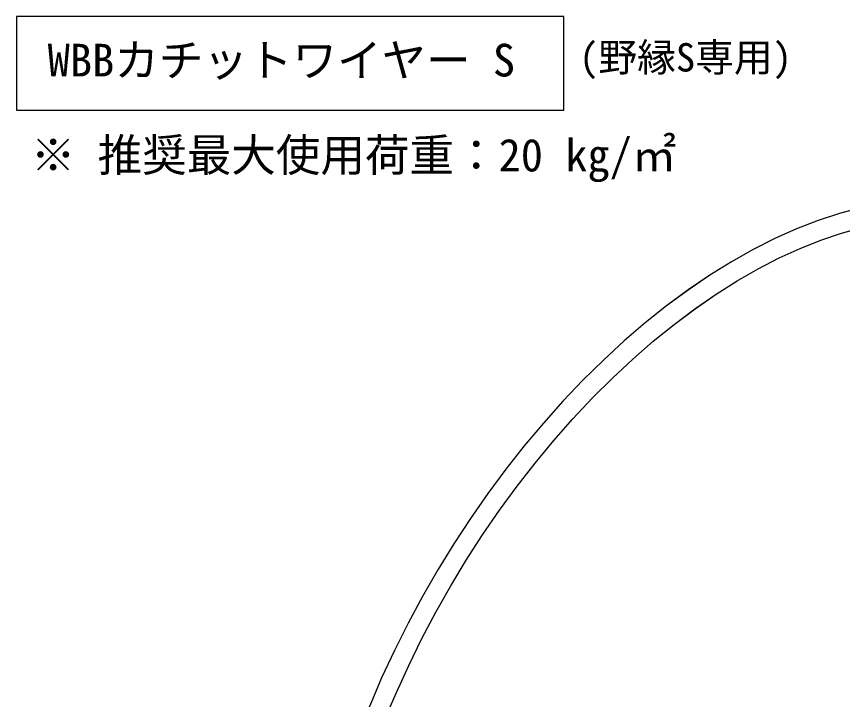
# Model space of a CAD drawing. Units: millimetres on the paper. Extents: x -141 to 141, y -98 to 97.
# Drawn here: x 55.62 to 98.26, y -51.45 to -16.2 of the extents above; entities that cross this region are included whole.
import ezdxf
from ezdxf.enums import TextEntityAlignment as Align

# ---------------------------------------------------------------- set-up
doc = ezdxf.new("R2010")
doc.units = ezdxf.units.MM
doc.layers.add('0-0_文字･図枠･寸法', color=7, linetype='Continuous')
doc.layers.add('0-3_BBカチットワイヤー', color=7, linetype='Continuous')
doc.styles.add('ＭＳ ゴシック', font='')
doc.styles.get('ＭＳ ゴシック').set_extended_font_data('MS Gothic')

msp = doc.modelspace()

# ---------------------------------------------------------------- linework, layer by layer
at = {"layer": '0-0_文字･図枠･寸法'}
msp.add_lwpolyline([(55.619, -16.199), (55.619, -21.026), (83.879, -21.026), (83.879, -16.199)], close=True, dxfattribs=at)
at = {"layer": '0-3_BBカチットワイヤー'}
for points in [[(99.197, -26.075), (98.106, -26.367), (97.004, -26.729), (95.892, -27.161), (94.773, -27.661), (93.65, -28.229), (92.527, -28.861), (91.405, -29.558), (90.287, -30.317), (89.177, -31.135), (88.077, -32.012), (86.99, -32.944), (85.918, -33.93), (84.863, -34.967), (83.829, -36.052), (82.818, -37.183), (81.832, -38.356), (80.874, -39.57), (79.946, -40.821), (79.05, -42.105), (78.189, -43.421), (77.364, -44.763), (76.578, -46.131), (75.832, -47.519), (75.129, -48.924), (74.47, -50.344), (73.99, -51.453)], [(99.198, -26.075), (98.107, -26.367), (97.005, -26.729), (95.893, -27.161), (94.774, -27.661), (93.651, -28.228), (92.527, -28.861), (91.405, -29.557), (90.288, -30.316), (89.178, -31.135), (88.078, -32.011), (86.99, -32.944), (85.918, -33.93), (84.863, -34.967), (83.829, -36.052), (82.818, -37.183), (81.832, -38.356), (80.874, -39.57), (79.946, -40.821), (79.05, -42.106), (78.188, -43.421), (77.364, -44.764), (76.577, -46.131), (75.832, -47.519), (75.128, -48.925)], [(74.911, -51.841), (75.228, -51.101), (75.866, -49.702), (76.548, -48.314), (77.272, -46.943), (78.037, -45.591), (78.84, -44.263), (79.68, -42.961), (80.554, -41.69), (81.46, -40.451), (82.396, -39.249), (83.36, -38.086), (84.348, -36.966), (85.358, -35.891), (86.388, -34.864), (87.434, -33.888), (88.495, -32.965), (89.567, -32.098), (90.648, -31.288), (91.734, -30.538), (92.823, -29.849), (93.913, -29.223), (94.999, -28.662), (96.079, -28.168), (97.151, -27.74), (98.212, -27.38), (99.259, -27.089)], [(74.912, -51.84), (75.229, -51.1), (75.866, -49.701), (76.548, -48.313), (77.272, -46.942), (78.037, -45.591), (78.84, -44.262), (79.68, -42.961), (80.554, -41.689), (81.461, -40.451), (82.396, -39.249), (83.36, -38.086), (84.348, -36.966), (85.358, -35.891), (86.387, -34.864), (87.434, -33.888), (88.495, -32.965), (89.567, -32.098), (90.647, -31.288), (91.734, -30.538), (92.823, -29.849), (93.912, -29.224), (94.998, -28.663), (96.079, -28.168), (97.151, -27.74), (98.211, -27.38), (99.258, -27.089)], [(75.128, -48.925), (74.469, -50.345), (73.989, -51.454)]]:
    msp.add_lwpolyline(points, dxfattribs=at)
msp.add_arc((83.322, -55.585), 10.206, 156.1156, 179.0951, dxfattribs=at)

# ---------------------------------------------------------------- texts
at = {"layer": '0-0_文字･図枠･寸法', "style": 'ＭＳ ゴシック'}
for s, height, p in [('WBBカチットワイヤー S', 1.686, (57.226, -19.8)), ('(野縁S専用)', 1.466, (84.662, -19.478)), ('※ 推奨最大使用荷重：20 kg/㎡', 1.686, (56.361, -24.7))]:
    msp.add_text(s, height=height, dxfattribs=at).set_placement(p, align=Align.BOTTOM_LEFT)

doc.saveas('drawing.dxf')
